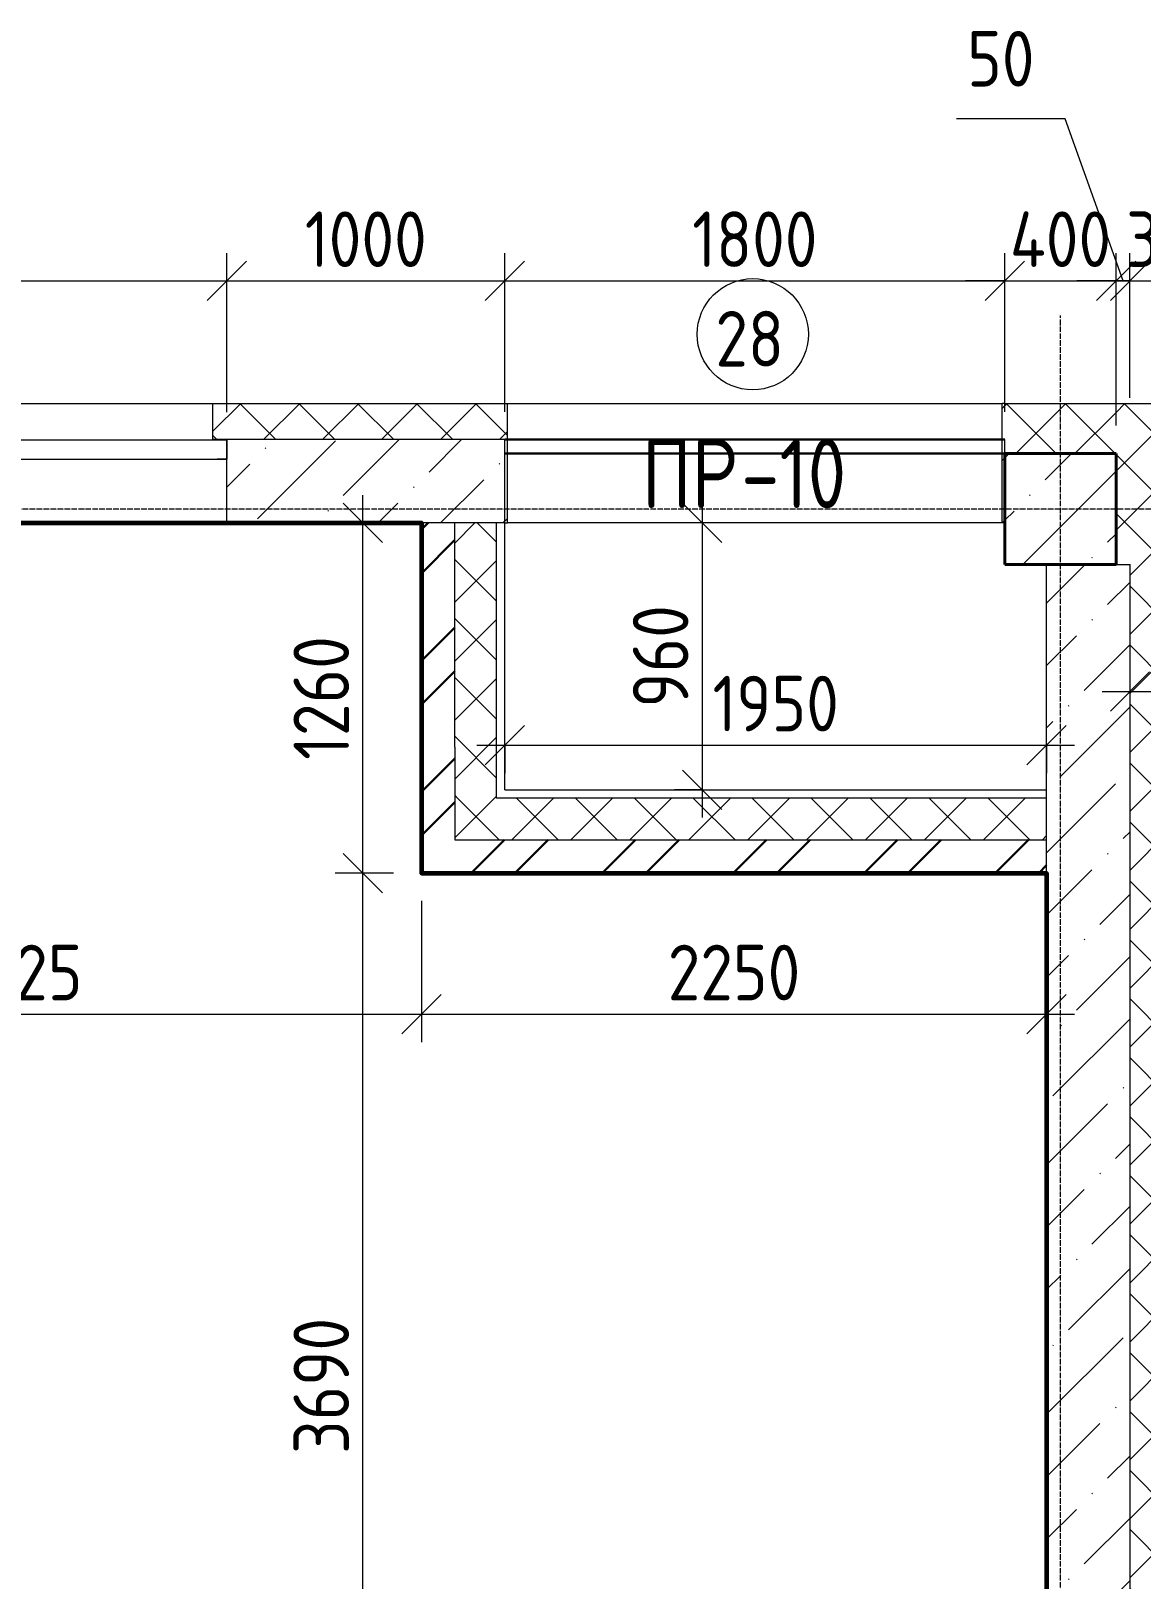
# Model space of a CAD drawing. Header units: millimetres. Extents: x -56773 to 221258, y -262288 to 26541.
# Drawn here: x -5621 to -1626, y -28910 to -23340 of the extents above; entities that cross this region are included whole.
import ezdxf

# ---------------------------------------------------------------- set-up
doc = ezdxf.new("R2010")
doc.units = ezdxf.units.MM
doc.linetypes.add('ADSK_Линия сетки', pattern=[25, 20, -2.5, 0, -2.5])
for name, color, linetype, lineweight in [('3.1 Штукатурка внешн стен для инвесторов', 5, 'Continuous', 60), ('_ Окна', 7, 'Continuous', 18), ('Марки', 7, 'Continuous', 20), ('Марки окон', 7, 'Continuous', 20), ('Несущие колонны', 7, 'Continuous', 18), ('Окна', 7, 'Continuous', 9), ('Оси', 7, 'Continuous', 9), ('Размеры', 7, 'Continuous', 9), ('Стены внутренние', 7, 'Continuous', 18), ('Стены наружные', 7, 'Continuous', 18), ('Стены несущие', 7, 'Continuous', 30), ('Стены отделка', 7, 'Continuous', 30), ('Стены штриховка', 7, 'Continuous', 9)]:
    doc.layers.add(name, color=color, linetype=linetype, lineweight=lineweight)
doc.layers.add('Линии', color=7, linetype='Continuous', lineweight=9, true_color=0x00a600)
doc.styles.add('GOST Common_2', font='', dxfattribs={"width": 0.9, "height": 250})
doc.styles.add('GOST Common_3', font='', dxfattribs={"width": 0.9, "height": 200})
doc.styles.add('GOST Common_5', font='', dxfattribs={"width": 0.85, "height": 250})
doc.styles.get('GOST Common_2').set_extended_font_data('GOST Common')
doc.styles.get('GOST Common_3').set_extended_font_data('GOST Common')
doc.styles.get('GOST Common_5').set_extended_font_data('GOST Common')
doc.dimstyles.new('ADSK_Основной_2_0', dxfattribs={"dimscale": 304.8, "dimtxt": 201.142999, "dimasz": 0.463911, "dimexe": 0.328084, "dimexo": 0.328084, "dimgap": 0.164042, "dimtad": 1, "dimdec": 3, "dimrnd": 0.001, "dimdsep": 46, "dimtxsty": 'GOST Common_3', "dimblk1": 'OBLIQUE', "dimblk2": 'OBLIQUE', "dimsah": 1, "dimcen": 0.09, "dimdle": 0.328084, "dimazin": 2, "dimtfac": 1, "dimtdec": 4, "dimtix": 1, "dimtmove": 0, "dimatfit": 3, "dimfxl": 1, "dimtvp": 1, "dimtolj": 1, "dimtzin": 0, "dimlwd": 20, "dimlwe": 20, "dimarcsym": 2})
doc.dimstyles.new('ADSK_Основной_2_0_1', dxfattribs={"dimscale": 304.8, "dimtxt": 201.142999, "dimasz": 0.463911, "dimexe": 0.328084, "dimexo": 0.328084, "dimgap": 0.164042, "dimtad": 1, "dimdec": 3, "dimrnd": 0.001, "dimdsep": 46, "dimtxsty": 'GOST Common_3', "dimblk1": 'OBLIQUE', "dimblk2": 'OBLIQUE', "dimsah": 1, "dimcen": 0.09, "dimdle": 0.328084, "dimazin": 2, "dimtfac": 1, "dimtdec": 4, "dimtix": 1, "dimtmove": 1, "dimatfit": 3, "dimfxl": 1, "dimtvp": 1, "dimtolj": 1, "dimtzin": 0, "dimlwd": 20, "dimlwe": 20, "dimarcsym": 2})
doc.dimstyles.new('ADSK_Основной_2_0_2', dxfattribs={"dimscale": 304.8, "dimtxt": 201.142999, "dimasz": 0.463911, "dimexe": 0.328084, "dimexo": 0.328084, "dimgap": 0.164042, "dimtad": 1, "dimdec": 3, "dimrnd": 0.001, "dimdsep": 46, "dimtxsty": 'GOST Common_3', "dimblk1": 'OBLIQUE', "dimblk2": 'OBLIQUE', "dimsah": 1, "dimcen": 0.09, "dimdle": 0.328084, "dimazin": 2, "dimtfac": 1, "dimtdec": 4, "dimtix": 1, "dimtmove": 0, "dimatfit": 3, "dimfxl": 1, "dimtvp": 1, "dimtolj": 1, "dimtzin": 0, "dimlwd": 20, "dimlwe": 20, "dimarcsym": 2})
pattern_1 = [(45, (1283.93, -48864.63), (84.18955, 308.69595), [396.875, -79.375, 3.353, -76.022])]
pattern_2 = [(45, (1283.93, -48864.63), (-106.066, 106.066), []), (135, (1283.93, -48864.63), (-106.066, -106.066), [])]
pattern_3 = [(45, (1283.93, -48864.63), (-235.7317, 235.7317), []), (45, (1441.1, -48864.63), (-235.7317, 235.7317), [])]

# ---------------------------------------------------------------- blocks, each defined once
blk = doc.blocks.new('ADSK_КолоннаЖБ_Прямоугольная - 400x400 мм-1807142-Кладочный план 1-го этажа')
at = {"layer": 'Несущие колонны', "lineweight": 40}
for p, q in [((-200, 200), (200, 200)), ((-200, -200), (-200, 200)), ((200, 200), (200, -200)), ((200, -200), (-200, -200))]:
    blk.add_line(p, q, dxfattribs=at)
blk = doc.blocks.new('ОКНО L14 _3СТ_RS - ОК-7_2200х2000h_противоударное-3556865-Кладочный план 1-го этажа')
at = {"layer": '_ Окна'}
for p, q in [((-1138.1, 149), (1061.9, 149)), ((-1138.1, 149), (-1138.1, 79)), ((-1138.1, 149), (-1133.1, 149)), ((1061.9, 149), (1056.9, 149)), ((1061.9, 149), (1061.9, 79)), ((-1138.1, 79), (1061.9, 79)), ((-1138.1, 79), (-1103.1, 79)), ((1061.9, 79), (1026.9, 79))]:
    blk.add_line(p, q, dxfattribs=at)
blk = doc.blocks.new('Вентрешетка - Р-3_1000х2000_h_-2828531-Кладочный план 1-го этажа')
at = {"layer": '_ Окна', "lineweight": 30}
for p, q in [((-908.2, -100), (891.8, -100)), ((-908.2, -150), (891.8, -150))]:
    blk.add_line(p, q, dxfattribs=at)
at = {"layer": 'Окна'}
blk.add_line((-908.2, -150), (891.8, -150), dxfattribs=at)
blk = doc.blocks.new('_Oblique')
at = {"color": 0, "linetype": 'ByBlock', "lineweight": -2}
blk.add_line((-0.5, -0.5), (0.5, 0.5), dxfattribs=at)
blk = doc.blocks.new('*D4202')
at = {"layer": 'Defpoints', "color": 0, "lineweight": 25, "transparency": 16777216}
for p in [(-4916.1, -24238.9), (-7116.1, -24810.7), (-4916.1, -24810.7)]:
    blk.add_point(p, dxfattribs=at)
at = {"layer": 'Размеры', "color": 0, "lineweight": 20, "transparency": 16777216}
for p, q in [((-7116.1, -24710.7), (-7116.1, -24138.9)), ((-4916.1, -24710.7), (-4916.1, -24138.9)), ((-7216.1, -24238.9), (-4816.1, -24238.9))]:
    blk.add_line(p, q, dxfattribs=at)
at = {"layer": 'Размеры', "color": 0, "lineweight": 20, "transparency": 16777216, "xscale": 141.4, "yscale": 141.4, "zscale": 141.4, "rotation": 180}
blk.add_blockref('_Oblique', (-7116.1, -24238.9), dxfattribs=at)
at = {"layer": 'Размеры', "color": 0, "lineweight": 20, "transparency": 16777216, "xscale": 141.4, "yscale": 141.4, "zscale": 141.4}
blk.add_blockref('_Oblique', (-4916.1, -24238.9), dxfattribs=at)
at = {"layer": 'Размеры', "color": 0, "lineweight": 9, "transparency": 16777216, "insert": (-6016.1, -24088.9), "char_height": 200, "width": 605.475, "attachment_point": 5, "style": 'GOST Common_3'}
blk.add_mtext('\\A1;2200', dxfattribs=at)
blk = doc.blocks.new('*D4203')
at = {"layer": 'Defpoints', "color": 0, "lineweight": 25, "transparency": 16777216}
for p in [(-3916.1, -24238.9), (-4916.1, -24810.7), (-3916.1, -24809.7)]:
    blk.add_point(p, dxfattribs=at)
at = {"layer": 'Размеры', "color": 0, "lineweight": 20, "transparency": 16777216}
for p, q in [((-4916.1, -24710.7), (-4916.1, -24138.9)), ((-3916.1, -24709.7), (-3916.1, -24138.9)), ((-5016.1, -24238.9), (-3816.1, -24238.9))]:
    blk.add_line(p, q, dxfattribs=at)
at = {"layer": 'Размеры', "color": 0, "lineweight": 20, "transparency": 16777216, "xscale": 141.4, "yscale": 141.4, "zscale": 141.4, "rotation": 180}
blk.add_blockref('_Oblique', (-4916.1, -24238.9), dxfattribs=at)
at = {"layer": 'Размеры', "color": 0, "lineweight": 20, "transparency": 16777216, "xscale": 141.4, "yscale": 141.4, "zscale": 141.4}
blk.add_blockref('_Oblique', (-3916.1, -24238.9), dxfattribs=at)
at = {"layer": 'Размеры', "color": 0, "lineweight": 9, "transparency": 16777216, "insert": (-4416.1, -24088.9), "char_height": 200, "width": 560.473, "attachment_point": 5, "style": 'GOST Common_3'}
blk.add_mtext('\\A1;1000', dxfattribs=at)
blk = doc.blocks.new('*D4204')
at = {"layer": 'Defpoints', "color": 0, "lineweight": 25, "transparency": 16777216}
for p in [(-2116.1, -24238.9), (-3916.1, -24809.7), (-2116.1, -24809.7)]:
    blk.add_point(p, dxfattribs=at)
at = {"layer": 'Размеры', "color": 0, "lineweight": 20, "transparency": 16777216}
for p, q in [((-3916.1, -24709.7), (-3916.1, -24138.9)), ((-2116.1, -24709.7), (-2116.1, -24138.9)), ((-4016.1, -24238.9), (-2016.1, -24238.9))]:
    blk.add_line(p, q, dxfattribs=at)
at = {"layer": 'Размеры', "color": 0, "lineweight": 20, "transparency": 16777216, "xscale": 141.4, "yscale": 141.4, "zscale": 141.4, "rotation": 180}
blk.add_blockref('_Oblique', (-3916.1, -24238.9), dxfattribs=at)
at = {"layer": 'Размеры', "color": 0, "lineweight": 20, "transparency": 16777216, "xscale": 141.4, "yscale": 141.4, "zscale": 141.4}
blk.add_blockref('_Oblique', (-2116.1, -24238.9), dxfattribs=at)
at = {"layer": 'Размеры', "color": 0, "lineweight": 9, "transparency": 16777216, "insert": (-3016.1, -24088.9), "char_height": 200, "width": 560.473, "attachment_point": 5, "style": 'GOST Common_3'}
blk.add_mtext('\\A1;1800', dxfattribs=at)
blk = doc.blocks.new('*D4205')
at = {"layer": 'Defpoints', "color": 0, "lineweight": 25, "transparency": 16777216}
for p in [(-1716.1, -24238.9), (-2116.1, -24809.7), (-1716.1, -24859.7)]:
    blk.add_point(p, dxfattribs=at)
at = {"layer": 'Размеры', "color": 0, "lineweight": 20, "transparency": 16777216}
for p, q in [((-2116.1, -24709.7), (-2116.1, -24138.9)), ((-1716.1, -24759.7), (-1716.1, -24138.9)), ((-2116.1, -24238.9), (-2257.5, -24238.9)), ((-2116.1, -24238.9), (-1716.1, -24238.9)), ((-1716.1, -24238.9), (-1574.7, -24238.9))]:
    blk.add_line(p, q, dxfattribs=at)
at = {"layer": 'Размеры', "color": 0, "lineweight": 20, "transparency": 16777216, "xscale": 141.4, "yscale": 141.4, "zscale": 141.4}
blk.add_blockref('_Oblique', (-2116.1, -24238.9), dxfattribs=at)
at = {"layer": 'Размеры', "color": 0, "lineweight": 20, "transparency": 16777216, "xscale": 141.4, "yscale": 141.4, "zscale": 141.4, "rotation": 180}
blk.add_blockref('_Oblique', (-1716.1, -24238.9), dxfattribs=at)
at = {"layer": 'Размеры', "color": 0, "lineweight": 9, "transparency": 16777216, "insert": (-1916.1, -24088.9), "char_height": 200, "width": 474.561, "attachment_point": 5, "style": 'GOST Common_3'}
blk.add_mtext('\\A1;400', dxfattribs=at)
blk = doc.blocks.new('*D4206')
at = {"layer": 'Defpoints', "color": 0, "lineweight": 25, "transparency": 16777216}
for p in [(-1666.1, -24238.9), (-1666.1, -24759.7), (-1716.1, -24859.7)]:
    blk.add_point(p, dxfattribs=at)
at = {"layer": 'Размеры', "color": 0, "lineweight": 20, "transparency": 16777216}
for p, q in [((-1899.6, -23656.2), (-2291, -23656.2)), ((-1691.1, -24238.9), (-1899.6, -23656.2)), ((-1716.1, -24759.7), (-1716.1, -24138.9)), ((-1666.1, -24659.7), (-1666.1, -24138.9)), ((-1716.1, -24238.9), (-1857.5, -24238.9)), ((-1716.1, -24238.9), (-1666.1, -24238.9)), ((-1716.1, -24238.9), (-1666.1, -24238.9)), ((-1666.1, -24238.9), (-1524.7, -24238.9))]:
    blk.add_line(p, q, dxfattribs=at)
at = {"layer": 'Размеры', "color": 0, "lineweight": 20, "transparency": 16777216, "xscale": 141.4, "yscale": 141.4, "zscale": 141.4}
blk.add_blockref('_Oblique', (-1716.1, -24238.9), dxfattribs=at)
at = {"layer": 'Размеры', "color": 0, "lineweight": 20, "transparency": 16777216, "xscale": 141.4, "yscale": 141.4, "zscale": 141.4, "rotation": 180}
blk.add_blockref('_Oblique', (-1666.1, -24238.9), dxfattribs=at)
at = {"layer": 'Размеры', "color": 0, "lineweight": 9, "transparency": 16777216, "insert": (-2252.3, -23339.5), "char_height": 200, "width": 302.737, "attachment_point": 1, "line_spacing_factor": 1.022761, "style": 'GOST Common_3'}
blk.add_mtext('\\A1;50', dxfattribs=at)
blk = doc.blocks.new('*D4207')
at = {"layer": 'Defpoints', "color": 0, "lineweight": 25, "transparency": 16777216}
for p in [(-1336.1, -24238.9), (-1336.1, -24449.7), (-1666.1, -24759.7)]:
    blk.add_point(p, dxfattribs=at)
at = {"layer": 'Размеры', "color": 0, "lineweight": 20, "transparency": 16777216}
for p, q in [((-1666.1, -24659.7), (-1666.1, -24138.9)), ((-1336.1, -24349.7), (-1336.1, -24138.9)), ((-1666.1, -24238.9), (-1807.5, -24238.9)), ((-1666.1, -24238.9), (-1336.1, -24238.9)), ((-1336.1, -24238.9), (-1194.7, -24238.9))]:
    blk.add_line(p, q, dxfattribs=at)
at = {"layer": 'Размеры', "color": 0, "lineweight": 20, "transparency": 16777216, "xscale": 141.4, "yscale": 141.4, "zscale": 141.4}
blk.add_blockref('_Oblique', (-1666.1, -24238.9), dxfattribs=at)
at = {"layer": 'Размеры', "color": 0, "lineweight": 20, "transparency": 16777216, "xscale": 141.4, "yscale": 141.4, "zscale": 141.4, "rotation": 180}
blk.add_blockref('_Oblique', (-1336.1, -24238.9), dxfattribs=at)
at = {"layer": 'Размеры', "color": 0, "lineweight": 9, "transparency": 16777216, "insert": (-1501.1, -24088.9), "char_height": 200, "width": 454.106, "attachment_point": 5, "style": 'GOST Common_3'}
blk.add_mtext('\\A1;330', dxfattribs=at)
blk = doc.blocks.new('*D4117')
at = {"layer": 'Defpoints', "color": 0, "lineweight": 25, "transparency": 16777216}
for p in [(-7141.1, -25334.7), (-4216.1, -26369.7), (-4216.1, -26877.4)]:
    blk.add_point(p, dxfattribs=at)
at = {"layer": 'Размеры', "color": 0, "lineweight": 20, "transparency": 16777216}
for p, q in [((-7141.1, -25434.7), (-7141.1, -26977.4)), ((-4216.1, -26469.7), (-4216.1, -26977.4)), ((-7241.1, -26877.4), (-4116.1, -26877.4))]:
    blk.add_line(p, q, dxfattribs=at)
at = {"layer": 'Размеры', "color": 0, "lineweight": 20, "transparency": 16777216, "xscale": 141.4, "yscale": 141.4, "zscale": 141.4, "rotation": 180}
blk.add_blockref('_Oblique', (-7141.1, -26877.4), dxfattribs=at)
at = {"layer": 'Размеры', "color": 0, "lineweight": 20, "transparency": 16777216, "xscale": 141.4, "yscale": 141.4, "zscale": 141.4}
blk.add_blockref('_Oblique', (-4216.1, -26877.4), dxfattribs=at)
at = {"layer": 'Размеры', "color": 0, "lineweight": 9, "transparency": 16777216, "insert": (-5678.6, -26727.4), "char_height": 200, "width": 605.475, "attachment_point": 5, "style": 'GOST Common_3'}
blk.add_mtext('\\A1;2925', dxfattribs=at)
blk = doc.blocks.new('*D4118')
at = {"layer": 'Defpoints', "color": 0, "lineweight": 25, "transparency": 16777216}
for p in [(-4216.1, -26369.7), (-1966.1, -26777.4), (-1966.1, -26877.4)]:
    blk.add_point(p, dxfattribs=at)
at = {"layer": 'Размеры', "color": 0, "lineweight": 20, "transparency": 16777216}
for p, q in [((-4216.1, -26469.7), (-4216.1, -26977.4)), ((-4316.1, -26877.4), (-1866.1, -26877.4)), ((-1966.1, -26877.4), (-1966.1, -26977.4))]:
    blk.add_line(p, q, dxfattribs=at)
at = {"layer": 'Размеры', "color": 0, "lineweight": 20, "transparency": 16777216, "xscale": 141.4, "yscale": 141.4, "zscale": 141.4, "rotation": 180}
blk.add_blockref('_Oblique', (-4216.1, -26877.4), dxfattribs=at)
at = {"layer": 'Размеры', "color": 0, "lineweight": 20, "transparency": 16777216, "xscale": 141.4, "yscale": 141.4, "zscale": 141.4}
blk.add_blockref('_Oblique', (-1966.1, -26877.4), dxfattribs=at)
at = {"layer": 'Размеры', "color": 0, "lineweight": 9, "transparency": 16777216, "insert": (-3091.1, -26727.4), "char_height": 200, "width": 605.475, "attachment_point": 5, "style": 'GOST Common_3'}
blk.add_mtext('\\A1;2250', dxfattribs=at)
blk = doc.blocks.new('*D4119')
at = {"layer": 'Defpoints', "color": 0, "lineweight": 25, "transparency": 16777216}
for p in [(-3105.2, -25109.7), (-3205.2, -26069.7), (-3105.2, -26069.7)]:
    blk.add_point(p, dxfattribs=at)
at = {"layer": 'Размеры', "color": 0, "lineweight": 20, "transparency": 16777216}
for p, q in [((-3205.2, -25009.7), (-3205.2, -26169.7)), ((-3205.2, -25109.7), (-3305.2, -25109.7)), ((-3205.2, -26069.7), (-3305.2, -26069.7))]:
    blk.add_line(p, q, dxfattribs=at)
at = {"layer": 'Размеры', "color": 0, "lineweight": 20, "transparency": 16777216, "xscale": 141.4, "yscale": 141.4, "zscale": 141.4}
for p, rotation in [((-3205.2, -25109.7), 90), ((-3205.2, -26069.7), 270)]:
    blk.add_blockref('_Oblique', p, dxfattribs=dict(at, rotation=rotation))
at = {"layer": 'Размеры', "color": 0, "lineweight": 9, "transparency": 16777216, "insert": (-3355.2, -25589.7), "char_height": 200, "width": 454.106, "attachment_point": 5, "rotation": 90, "style": 'GOST Common_3'}
blk.add_mtext('\\A1;960', dxfattribs=at)
blk = doc.blocks.new('*D4120')
at = {"layer": 'Defpoints', "color": 0, "lineweight": 25, "transparency": 16777216}
for p in [(-3916.1, -25809.7), (-1966.1, -25809.7), (-1966.1, -25909.7)]:
    blk.add_point(p, dxfattribs=at)
at = {"layer": 'Размеры', "color": 0, "lineweight": 20, "transparency": 16777216}
for p, q in [((-4016.1, -25909.7), (-1866.1, -25909.7)), ((-3916.1, -25909.7), (-3916.1, -26009.7)), ((-1966.1, -25909.7), (-1966.1, -26009.7))]:
    blk.add_line(p, q, dxfattribs=at)
at = {"layer": 'Размеры', "color": 0, "lineweight": 20, "transparency": 16777216, "xscale": 141.4, "yscale": 141.4, "zscale": 141.4, "rotation": 180}
blk.add_blockref('_Oblique', (-3916.1, -25909.7), dxfattribs=at)
at = {"layer": 'Размеры', "color": 0, "lineweight": 20, "transparency": 16777216, "xscale": 141.4, "yscale": 141.4, "zscale": 141.4}
blk.add_blockref('_Oblique', (-1966.1, -25909.7), dxfattribs=at)
at = {"layer": 'Размеры', "color": 0, "lineweight": 9, "transparency": 16777216, "insert": (-2941.1, -25759.7), "char_height": 200, "width": 560.473, "attachment_point": 5, "style": 'GOST Common_3'}
blk.add_mtext('\\A1;1950', dxfattribs=at)
blk = doc.blocks.new('*D4125')
at = {"layer": 'Defpoints', "color": 0, "lineweight": 25, "transparency": 16777216}
for p in [(-4426.3, -26369.7), (-4216.1, -26369.7), (-3541.1, -30059.7)]:
    blk.add_point(p, dxfattribs=at)
at = {"layer": 'Размеры', "color": 0, "lineweight": 20, "transparency": 16777216}
for p, q in [((-4426.3, -30159.7), (-4426.3, -26269.7)), ((-4316.1, -26369.7), (-4526.3, -26369.7)), ((-3641.1, -30059.7), (-4526.3, -30059.7))]:
    blk.add_line(p, q, dxfattribs=at)
at = {"layer": 'Размеры', "color": 0, "lineweight": 20, "transparency": 16777216, "xscale": 141.4, "yscale": 141.4, "zscale": 141.4}
for p, rotation in [((-4426.3, -26369.7), 90), ((-4426.3, -30059.7), 270)]:
    blk.add_blockref('_Oblique', p, dxfattribs=dict(at, rotation=rotation))
at = {"layer": 'Размеры', "color": 0, "lineweight": 9, "transparency": 16777216, "insert": (-4576.3, -28214.7), "char_height": 200, "width": 605.475, "attachment_point": 5, "rotation": 90, "style": 'GOST Common_3'}
blk.add_mtext('\\A1;3690', dxfattribs=at)
blk = doc.blocks.new('*D4126')
at = {"layer": 'Defpoints', "color": 0, "lineweight": 25, "transparency": 16777216}
for p in [(-4526.3, -25109.7), (-4426.3, -25109.7), (-4216.1, -26369.7)]:
    blk.add_point(p, dxfattribs=at)
at = {"layer": 'Размеры', "color": 0, "lineweight": 20, "transparency": 16777216}
for p, q in [((-4426.3, -26469.7), (-4426.3, -25009.7)), ((-4426.3, -25109.7), (-4326.3, -25109.7)), ((-4316.1, -26369.7), (-4526.3, -26369.7))]:
    blk.add_line(p, q, dxfattribs=at)
at = {"layer": 'Размеры', "color": 0, "lineweight": 20, "transparency": 16777216, "xscale": 141.4, "yscale": 141.4, "zscale": 141.4}
for p, rotation in [((-4426.3, -25109.7), 90), ((-4426.3, -26369.7), 270)]:
    blk.add_blockref('_Oblique', p, dxfattribs=dict(at, rotation=rotation))
at = {"layer": 'Размеры', "color": 0, "lineweight": 9, "transparency": 16777216, "insert": (-4576.3, -25739.7), "char_height": 200, "width": 560.473, "attachment_point": 5, "rotation": 90, "style": 'GOST Common_3'}
blk.add_mtext('\\A1;1260', dxfattribs=at)
blk = doc.blocks.new('*D4137')
at = {"layer": 'Defpoints', "color": 0, "lineweight": 25, "transparency": 16777216}
for p in [(-1256.1, -25149.7), (-1666.1, -25616.5), (-1256.1, -25716.5)]:
    blk.add_point(p, dxfattribs=at)
at = {"layer": 'Размеры', "color": 0, "lineweight": 20, "transparency": 16777216}
for p, q in [((-1256.1, -25249.7), (-1256.1, -25816.5)), ((-1766.1, -25716.5), (-1156.1, -25716.5)), ((-1666.1, -25716.5), (-1666.1, -25816.5))]:
    blk.add_line(p, q, dxfattribs=at)
at = {"layer": 'Размеры', "color": 0, "lineweight": 20, "transparency": 16777216, "xscale": 141.4, "yscale": 141.4, "zscale": 141.4, "rotation": 180}
blk.add_blockref('_Oblique', (-1666.1, -25716.5), dxfattribs=at)
at = {"layer": 'Размеры', "color": 0, "lineweight": 20, "transparency": 16777216, "xscale": 141.4, "yscale": 141.4, "zscale": 141.4}
blk.add_blockref('_Oblique', (-1256.1, -25716.5), dxfattribs=at)
at = {"layer": 'Размеры', "color": 0, "lineweight": 9, "transparency": 16777216, "insert": (-1278.9, -25660.1), "char_height": 200, "width": 429.56, "attachment_point": 1, "line_spacing_factor": 1.022761, "style": 'GOST Common_3'}
blk.add_mtext('\\A1;410', dxfattribs=at)
blk = doc.blocks.new('М_окна1 - Маркировка типоразмера-1510237-Кладочный план 1-го этажа')
at = {"layer": 'Марки окон'}
blk.add_circle((0, 0), 2, dxfattribs=at)

msp = doc.modelspace()

# ---------------------------------------------------------------- hatches: boundary and pattern name
at = {"layer": 'Несущие колонны', "lineweight": 9}
h = msp.add_hatch(dxfattribs=at)
h.set_pattern_fill('FP_3', color=256, style=0, pattern_type=2)
h.set_pattern_definition([(45, (1283.93, -48864.63), (-224.5064, 224.5064), []), (45, (1508.44, -48864.63), (-224.5064, 224.5064), [396.875, -79.375, 3.353, -76.022])])
h.paths.add_polyline_path([(-1986.6542, -25259.6624), (-1716.0657, -25259.6624), (-1716.0657, -24859.6624), (-2116.0657, -24859.6624), (-2116.0657, -25259.6624)])
at = {"layer": 'Стены внутренние', "lineweight": 9}
h = msp.add_hatch(dxfattribs=at)
h.set_pattern_fill('FP_1', color=256, style=0, pattern_type=2)
h.set_pattern_definition(pattern_1)
h.paths.add_polyline_path([(-8391.0657, -25109.6624), (-7116.0657, -25109.6624), (-7116.0657, -24810.6624), (-9316.0657, -24810.6624), (-9316.0657, -25109.6624), (-8466.0657, -25109.6624)])
h.paths.add_polyline_path([(-2116.0657, -25109.6624), (-2116.0657, -24809.6624), (-2126.0657, -24809.6624), (-2126.0657, -25109.6624)])
h.paths.add_polyline_path([(-3946.0657, -25109.6624), (-3906.0657, -25109.6624), (-3906.0657, -24809.6624), (-4916.0657, -24810.6624), (-4916.0657, -25109.6624), (-4096.0657, -25109.6624)])
h.paths.add_polyline_path([(-10916.0657, -25109.6624), (-10916.0657, -24810.6624), (-13116.0657, -24810.6624), (-13116.0657, -25109.6624), (-12293.961, -25109.6624)])
h.paths.add_polyline_path([(-14916.0657, -25109.6624), (-14716.0657, -25109.6624), (-14716.0657, -24810.6624), (-15916.0657, -24810.6624), (-15916.0657, -25109.6624), (-15238.9058, -25109.6624)])
h.paths.add_polyline_path([(-18116.0657, -25109.6624), (-17516.0657, -25109.6624), (-17516.0657, -24810.6624), (-18116.0657, -24809.6624)])
h = msp.add_hatch(dxfattribs=at)
h.set_pattern_fill('FP_1', color=256, style=0, pattern_type=2)
h.set_pattern_definition(pattern_1)
h.paths.add_polyline_path([(-1666.0657, -39509.6624), (-1666.0657, -38879.6624), (-1966.0657, -38879.6624), (-1966.0657, -39259.6624), (-1716.0657, -39259.6624), (-1716.0657, -39509.6624)])
h.paths.add_polyline_path([(-1966.0657, -33859.6624), (-1666.0657, -33859.6624), (-1666.0657, -33559.6624), (-1966.0657, -33559.6624)])
h.paths.add_polyline_path([(-1666.0657, -32409.6624), (-1666.0657, -30459.6624), (-1966.0657, -30459.6624), (-1966.0657, -32409.6624)])
h.paths.add_polyline_path([(-1966.0657, -30059.6624), (-1666.0657, -30059.6624), (-1666.0657, -25259.6624), (-1966.0657, -25259.6624), (-1966.0657, -28091.7649)])
at = {"layer": 'Стены наружные', "lineweight": 9}
h = msp.add_hatch(dxfattribs=at)
h.set_pattern_fill('FP_4', color=256, style=0, pattern_type=2)
h.set_pattern_definition(pattern_2)
h.paths.add_polyline_path([(-3906.0657, -24809.6624), (-3906.0657, -24679.6624), (-4966.0657, -24679.6624), (-4966.0657, -24809.6624)])
h.paths.add_polyline_path([(-2116.0657, -24809.6624), (-2116.0657, -24680.0624), (-2126.0657, -24679.6624), (-2126.0657, -24809.6624)])
h.paths.add_polyline_path([(-12293.961, -24809.6624), (-10866.0657, -24809.6624), (-10866.0657, -24679.6624), (-13166.0657, -24679.6624), (-13166.0657, -24809.6624)])
h.paths.add_polyline_path([(-9366.0657, -24809.6624), (-7066.0657, -24809.6624), (-7066.0657, -24679.6624), (-9366.0657, -24679.6624)])
h.paths.add_polyline_path([(-14666.0657, -24809.6624), (-14666.0657, -24679.6624), (-15966.0657, -24679.6624), (-15966.0657, -24809.6624), (-15238.9058, -24809.6624)])
h.paths.add_polyline_path([(-17466.0657, -24809.6624), (-17466.0657, -24679.6624), (-18116.0657, -24680.0624), (-18116.0657, -24809.6624)])
h = msp.add_hatch(dxfattribs=at)
h.set_pattern_fill('FP_4', color=256, style=0, pattern_type=2)
h.set_pattern_definition(pattern_2)
h.paths.add_polyline_path([(-1716.0657, -24860.0624), (-1716.0657, -24680.0624), (-2116.0657, -24680.0624), (-2116.0657, -24860.0624), (-1986.6542, -24860.0624)])
h = msp.add_hatch(dxfattribs=at)
h.set_pattern_fill('FP_4', color=256, style=0, pattern_type=2)
h.set_pattern_definition(pattern_2)
h.paths.add_polyline_path([(-1666.0657, -25259.6624), (-1536.0657, -25259.6624), (-1536.0657, -24680.0624), (-1716.0657, -24680.0624), (-1716.0657, -25259.6624)])
h = msp.add_hatch(dxfattribs=at)
h.set_pattern_fill('FP_4', color=256, style=0, pattern_type=2)
h.set_pattern_definition(pattern_2)
h.paths.add_polyline_path([(-4096.0657, -26099.6624), (-3946.0657, -26099.6624), (-3946.0657, -25109.6624), (-4096.0657, -25109.6624), (-4096.0657, -26069.6624)])
h = msp.add_hatch(dxfattribs=at)
h.set_pattern_fill('FP_4', color=256, style=0, pattern_type=2)
h.set_pattern_definition(pattern_2)
h.paths.add_polyline_path([(-1666.0657, -39079.6624), (-1536.0657, -39079.6624), (-1536.0657, -38879.6624), (-1666.0657, -38879.6624)])
h.paths.add_polyline_path([(-1536.0657, -34259.6624), (-1536.0657, -33559.6624), (-1666.0657, -33559.6624), (-1666.0657, -34259.6624)])
h.paths.add_polyline_path([(-1536.0657, -32409.6624), (-1536.0657, -25259.6624), (-1666.0657, -25259.6624), (-1666.0657, -32409.6624)])
h = msp.add_hatch(dxfattribs=at)
h.set_pattern_fill('FP_4', color=256, style=0, pattern_type=2)
h.set_pattern_definition(pattern_2)
h.paths.add_polyline_path([(-3459.1266, -26249.6624), (-1966.0657, -26249.6624), (-1966.0657, -26099.6624), (-4096.0657, -26099.6624), (-4096.0657, -26249.6624)])
at = {"layer": 'Стены несущие'}
h = msp.add_hatch(dxfattribs=at)
h.set_pattern_fill('FP_5', color=256, style=0, pattern_type=2)
h.set_pattern_definition(pattern_3)
h.paths.add_polyline_path([(-4216.0657, -26369.6624), (-4096.0657, -26369.6624), (-4096.0657, -25109.6624), (-4216.0657, -25109.6624), (-4216.0657, -26099.6624)])
h = msp.add_hatch(dxfattribs=at)
h.set_pattern_fill('FP_5', color=256, style=0, pattern_type=2)
h.set_pattern_definition(pattern_3)
h.paths.add_polyline_path([(-3459.1266, -26369.6624), (-1966.0657, -26369.6624), (-1966.0657, -26249.6624), (-4096.0657, -26249.6624), (-4096.0657, -26369.6624)])

# ---------------------------------------------------------------- linework, layer by layer
at = {"layer": '3.1 Штукатурка внешн стен для инвесторов'}
msp.add_lwpolyline([(-7141.0657, -25109.6624), (-4216.0657, -25109.6624), (-4216.0657, -26369.6624), (-1966.0657, -26369.6624), (-1966.0657, -30059.6624), (-2116.0657, -30059.6624), (-2116.0657, -30484.6624), (-1966.0657, -30459.6624), (-1966.0657, -33859.6624), (-2116.0657, -33859.6624), (-2116.0657, -34259.6624), (-1536.0657, -34259.6624), (-1536.0657, -34059.6624)], dxfattribs=at)
at = {"layer": 'Линии', "color": 7, "lineweight": 18}
msp.add_line((-3916.0657, -25109.6624), (-3916.0657, -24809.6624), dxfattribs=at)
at = {"layer": 'Несущие колонны', "lineweight": 9}
for p, q in [((-1716.0657, -24859.6624), (-2116.0657, -24859.6624)), ((-2116.0657, -25259.6624), (-2116.0657, -24859.6624)), ((-1716.0657, -24859.6624), (-1716.0657, -25259.6624)), ((-1716.0657, -25259.6624), (-2116.0657, -25259.6624))]:
    msp.add_line(p, q, dxfattribs=at)
at = {"layer": 'Оси', "linetype": 'ADSK_Линия сетки', "lineweight": 5}
for p, q in [((-1916.0657, -59838.5137), (-1916.0657, -24363.7173)), ((-1213.4695, -25059.6624), (-23956.1623, -25059.6624))]:
    msp.add_line(p, q, dxfattribs=at)
at = {"layer": 'Стены внутренние', "lineweight": 5}
for p, q in [((-3906.0657, -25109.6624), (-3906.0657, -24809.6624)), ((-2126.0657, -25109.6624), (-2126.0657, -24809.6624)), ((-4916.0657, -25109.6624), (-7116.0657, -25109.6624)), ((-2126.0657, -25109.6624), (-3906.0657, -25109.6624))]:
    msp.add_line(p, q, dxfattribs=at)
at = {"layer": 'Стены наружные', "lineweight": 9}
for p, q in [((-7066.0657, -24679.6624), (-4966.0657, -24679.6624)), ((-3906.0657, -24679.6624), (-2126.0657, -24679.6624)), ((-3906.0657, -24809.6624), (-3906.0657, -24679.6624)), ((-2126.0657, -24809.6624), (-2126.0657, -24679.6624))]:
    msp.add_line(p, q, dxfattribs=at)
at = {"layer": 'Стены несущие', "lineweight": 9}
for p, q in [((-4966.0657, -24809.6624), (-4966.0657, -24810.6624)), ((-4966.0657, -24810.6624), (-4916.0657, -24810.6624)), ((-4916.0657, -25109.6624), (-4916.0657, -24810.6624)), ((-2116.0657, -25109.6624), (-2116.0657, -24860.0624)), ((-4916.0657, -25109.6624), (-4216.0657, -25109.6624)), ((-4216.0657, -25109.6624), (-4216.0657, -26369.6624)), ((-4096.0657, -25916.9273), (-4096.0657, -25109.6624)), ((-3916.0657, -25109.6624), (-3906.0657, -25109.6624)), ((-2116.0657, -25109.6624), (-2126.0657, -25109.6624)), ((-1966.0657, -26069.6624), (-1966.0657, -25259.6624)), ((-1966.0657, -25259.6624), (-1716.0657, -25259.6624)), ((-4096.0657, -26249.6624), (-1966.0657, -26249.6624)), ((-1966.0657, -26369.6624), (-4216.0657, -26369.6624)), ((-1966.0657, -30059.6624), (-1966.0657, -26369.6624))]:
    msp.add_line(p, q, dxfattribs=at)
at = {"layer": 'Стены отделка', "lineweight": 18}
for p, q in [((-4966.0657, -24679.6624), (-3906.0657, -24679.6624)), ((-4966.0657, -24809.6624), (-4966.0657, -24679.6624)), ((-2116.0657, -24679.6624), (-2126.0657, -24679.6624)), ((-2116.0657, -24680.0624), (-2116.0657, -24679.6624)), ((-2116.0657, -24680.0624), (-1536.0657, -24680.0624)), ((-2116.0657, -24860.0624), (-2116.0657, -24809.6624)), ((-1716.0657, -24860.0624), (-2116.0657, -24860.0624)), ((-1716.0657, -24860.0624), (-1716.0657, -25259.6624)), ((-3916.0657, -26069.6624), (-3916.0657, -25109.6624)), ((-1716.0657, -25259.6624), (-1666.0657, -25259.6624)), ((-3916.0657, -26069.6624), (-1966.0657, -26069.6624))]:
    msp.add_line(p, q, dxfattribs=at)
at = {"layer": 'Стены штриховка', "lineweight": 9}
for p, q in [((-3906.0657, -24809.6624), (-4966.0657, -24809.6624)), ((-2116.0657, -24809.6624), (-2126.0657, -24809.6624)), ((-3916.0657, -25109.6624), (-4216.0657, -25109.6624)), ((-3946.0657, -26099.6624), (-3946.0657, -25109.6624)), ((-1666.0657, -30059.6624), (-1666.0657, -25259.6624)), ((-4096.0657, -25916.9273), (-4096.0657, -26249.6624)), ((-1966.0657, -26099.6624), (-3946.0657, -26099.6624)), ((-1966.0657, -26369.6624), (-1966.0657, -26069.6624))]:
    msp.add_line(p, q, dxfattribs=at)

# ---------------------------------------------------------------- block references
at = {"layer": 'Марки окон', "xscale": 99.99999999999993, "yscale": 99.99999999999993, "zscale": 99.99999999999993}
msp.add_blockref('М_окна1 - Маркировка типоразмера-1510237-Кладочный план 1-го этажа', (-3023.5465, -24430.7484), dxfattribs=at)
at = {"layer": 'Несущие колонны', "lineweight": 40, "rotation": 89.9999999999999}
msp.add_blockref('ADSK_КолоннаЖБ_Прямоугольная - 400x400 мм-1807142-Кладочный план 1-го этажа', (-1916.0657, -25059.6624), dxfattribs=at)
at = {"layer": 'Окна'}
msp.add_blockref('ОКНО L14 _3СТ_RS - ОК-7_2200х2000h_противоударное-3556865-Кладочный план 1-го этажа', (-5977.9657, -24959.6624), dxfattribs=at)
at = {"layer": 'Окна', "rotation": 180}
msp.add_blockref('Вентрешетка - Р-3_1000х2000_h_-2828531-Кладочный план 1-го этажа', (-3024.2543, -24959.6624), dxfattribs=at)

# ---------------------------------------------------------------- texts
at = {"layer": 'Марки', "lineweight": 9, "char_height": 250, "attachment_point": 1, "style": 'GOST Common_5'}
for s, insert, width in [('ПР', (-3422.6965, -24806.6813), 432.91125), ('-10', (-3065.509, -24806.6813), 526.708687)]:
    msp.add_mtext(s, dxfattribs=dict(at, insert=insert, width=width))
at = {"layer": 'Марки окон', "lineweight": 5, "insert": (-3158.1039, -24346.963), "char_height": 200, "width": 317.46825, "attachment_point": 1, "style": 'GOST Common_2'}
msp.add_mtext('28', dxfattribs=at)

# ---------------------------------------------------------------- dimensions: what is measured, and where the dimension line sits
at = {"layer": 'Размеры', "lineweight": 9}
for base, p1, p2, override, picture, middle in [((-1666.0657, -24238.8851), (-1716.0657, -24859.6624), (-1666.0657, -24759.6624), {"dimpost": '<>', "dimfxl": 111.803399}, '*D4206', (-1949.6026, -23656.1747)), ((-1256.0657, -25716.4645), (-1666.0657, -25616.4796), (-1256.0657, -25149.6624), {"dimpost": '<>', "dimfxl": 621.303722}, '*D4137', (-1064.157, -25976.7487))]:
    dim = msp.add_linear_dim(base=base, p1=p1, p2=p2, dimstyle='ADSK_Основной_2_0_1', override=override, dxfattribs=at)
    dim.commit()
    dim.dimension.update_dxf_attribs({"geometry": picture, "text_midpoint": middle, "dimtype": 160})
for base, p1, p2, dimstyle, override, picture, middle in [((-4916.0657, -24238.8851), (-7116.0657, -24810.6624), (-4916.0657, -24810.6624), 'ADSK_Основной_2_0', {"dimpost": '<>', "dimfxl": 2200}, '*D4202', (-6016.0657, -24088.8851)), ((-3916.0657, -24238.8851), (-4916.0657, -24810.6624), (-3916.0657, -24809.6624), 'ADSK_Основной_2_0', {"dimpost": '<>', "dimfxl": 1000.0005}, '*D4203', (-4416.0657, -24088.8851)), ((-2116.0657, -24238.8851), (-3916.0657, -24809.6624), (-2116.0657, -24809.6624), 'ADSK_Основной_2_0', {"dimpost": '<>', "dimfxl": 1800}, '*D4204', (-3016.0657, -24088.8851)), ((-1716.0657, -24238.8851), (-2116.0657, -24809.6624), (-1716.0657, -24859.6624), 'ADSK_Основной_2_0', {"dimpost": '<>', "dimfxl": 403.112887}, '*D4205', (-1916.0657, -24088.8851)), ((-1336.0657, -24238.8851), (-1666.0657, -24759.6624), (-1336.0657, -24449.6624), 'ADSK_Основной_2_0', {"dimpost": '<>', "dimfxl": 452.769257}, '*D4207', (-1501.0657, -24088.8851)), ((-4216.0657, -26877.3979), (-7141.0657, -25334.6624), (-4216.0657, -26369.6624), 'ADSK_Основной_2_0_2', {"dimpost": '<>', "dimfxl": 3102.716552}, '*D4117', (-5678.5657, -26727.3979)), ((-1966.0657, -25909.6527), (-3916.0657, -25809.6678), (-1966.0657, -25809.6678), 'ADSK_Основной_2_0_2', {"dimpost": '<>', "dimfxl": 1950}, '*D4120', (-2941.0657, -25759.6527)), ((-1966.0657, -26877.3979), (-4216.0657, -26369.6624), (-1966.0657, -26777.413), 'ADSK_Основной_2_0_2', {"dimpost": '<>', "dimfxl": 2286.648321}, '*D4118', (-3091.0657, -26727.3979))]:
    dim = msp.add_linear_dim(base=base, p1=p1, p2=p2, dimstyle=dimstyle, override=override, dxfattribs=at)
    dim.commit()
    dim.dimension.update_dxf_attribs({"geometry": picture, "text_midpoint": middle})
for base, p1, p2, override, picture, middle in [((-4426.2708, -25109.6624), (-4216.0657, -26369.6624), (-4526.2557, -25109.6624), {"dimpost": '<>', "dimfxl": 1297.62006}, '*D4126', (-4576.2708, -25739.6624)), ((-3205.1841, -26069.6624), (-3105.1992, -25109.6624), (-3105.1992, -26069.6624), {"dimpost": '<>', "dimfxl": 960}, '*D4119', (-3355.1841, -25589.6624)), ((-4426.2708, -26369.6624), (-3541.0657, -30059.6624), (-4216.0657, -26369.6624), {"dimpost": '<>', "dimfxl": 3751.229798}, '*D4125', (-4576.2708, -28214.6624))]:
    dim = msp.add_linear_dim(base=base, p1=p1, p2=p2, angle=90, dimstyle='ADSK_Основной_2_0_2', override=override, dxfattribs=at)
    dim.commit()
    dim.dimension.update_dxf_attribs({"geometry": picture, "text_midpoint": middle})

doc.saveas('drawing.dxf')
